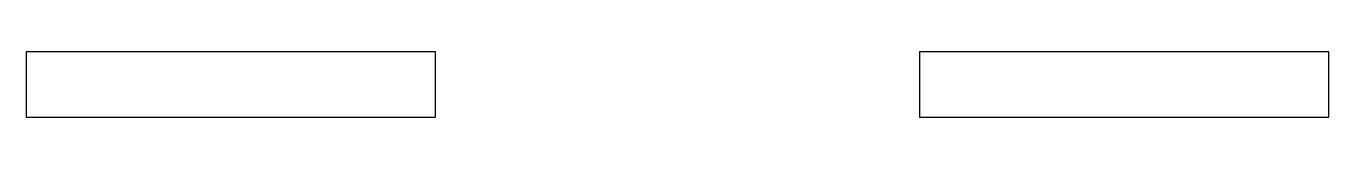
# Model space of a CAD drawing. Header units: millimetres. Extents: x -30 to 30, y -25 to -22.
import ezdxf

# ---------------------------------------------------------------- set-up
doc = ezdxf.new("R2010")
doc.units = ezdxf.units.MM

msp = doc.modelspace()

# ---------------------------------------------------------------- linework, layer by layer
for p, q in [((-11.15, -22, 26.5), (-30, -22, 26.5)), ((-30, -22, 26.5), (-30, -25, 26.5)), ((-11.15, -25, 26.5), (-11.15, -22, 26.5)), ((11.15, -22, 26.5), (11.15, -25, 26.5)), ((30, -22, 26.5), (11.15, -22, 26.5)), ((30, -25, 26.5), (30, -22, 26.5)), ((-30, -25, 26.5), (-11.15, -25, 26.5)), ((11.15, -25, 26.5), (30, -25, 26.5))]:
    msp.add_line(p, q)

doc.saveas('drawing.dxf')
